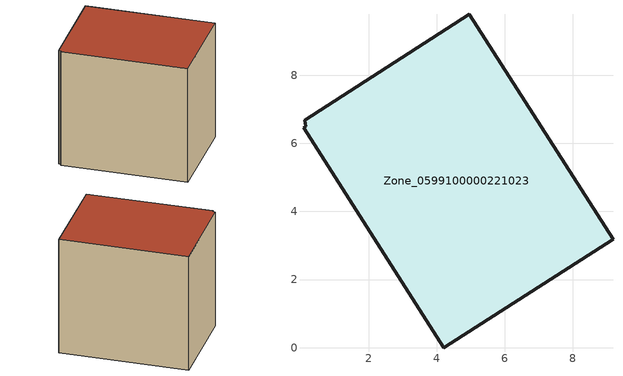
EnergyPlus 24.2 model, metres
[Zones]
Zone_0599100000221023
 floor ground (C_G): 0.12,6.68 4.96,9.79 9.18,3.18 4.21,0 0.09,6.46 0.15,6.5 z0
 wall outside (C_F): 9.18,3.18 4.96,9.79 0.12,6.68 0.15,6.5 0.09,6.46 4.21,0 9.18,3.18 z0:7.45
 roof outside (C_R): 4.96,9.79 0.12,6.68 0.15,6.5 0.09,6.46 4.21,0 9.18,3.18 z7.45
[BUILDING]
Pand.0599100000221023: North Axis=0; Terrain=City; Loads Convergence Tolerance Value=0.04; Temperature Convergence Tolerance Value=0.4; Solar Distribution=FullExterior; Maximum Number of Warmup Days=25; Minimum Number of Warmup Days=1
[Site:Location]
Rotterdam.The.Hague.AP_ZH_NLD Design_Conditions: Latitude=51.96; Longitude=4.45; Time Zone=1; Elevation=-4.5
[SITE:GROUNDTEMPERATURE:BUILDINGSURFACE]
18, 18, 18, 18, 18, 18, 18, 18, 18, 18, 18, 18
[MATERIAL] Thermal Absorptance=0.9; Solar Absorptance=0.7; Visible Absorptance=0.7
Name | Roughness | Thickness | Conductivity | Density | Specific Heat
G.TI.1946-1964 | MediumSmooth | 0.15 | 1 | 540 | 1210
F.TI.1946-1964 | Rough | 0.3 | 0.857143 | 1920 | 840
R.TI.1946-1964 | MediumRough | 0.2 | 0.277778 | 1500 | 1000
[CONSTRUCTION]
C_G: G.TI.1946-1964
C_F: F.TI.1946-1964
C_R: R.TI.1946-1964
[ZONE]
Zone_0599100000221023: Type=1; Multiplier=1; Ceiling Height=Autocalculate; Volume=Autocalculate; Floor Area=autocalculate; Part of Total Floor Area=Yes
[ZONEINFILTRATION:DESIGNFLOWRATE]
Infil_Zone_0599100000221023: Zone or ZoneList or Space or SpaceList=Zone_0599100000221023; Schedule=AlwaysOn; Design Flow Rate Calculation Method=Flow/Area; Flow Rate per Floor Area=0.003; Constant Term Coefficient=1; Temperature Term Coefficient=0; Velocity Term Coefficient=0; Velocity Squared Term Coefficient=0
[HVACTEMPLATE:ZONE:IDEALLOADSAIRSYSTEM]
Zone_0599100000221023: Maximum Heating Supply Air Temperature=50; Minimum Cooling Supply Air Temperature=13; Maximum Heating Supply Air Humidity Ratio=0.0156; Minimum Cooling Supply Air Humidity Ratio=0.0077; Heating Limit=NoLimit; Cooling Limit=NoLimit; Dehumidification Control Type=ConstantSensibleHeatRatio; Cooling Sensible Heat Ratio=0.7; Dehumidification Setpoint=60; Humidification Control Type=None; Humidification Setpoint=30; Outdoor Air Method=None; Outdoor Air Flow Rate per Person=0.00944; Outdoor Air Flow Rate per Zone Floor Area=0; Outdoor Air Flow Rate per Zone=0; Demand Controlled Ventilation Type=None; Outdoor Air Economizer Type=NoEconomizer; Heat Recovery Type=None; Sensible Heat Recovery Effectiveness=0.7; Latent Heat Recovery Effectiveness=0.65
[ZONECONTROL:THERMOSTAT]
ThermostatControl_Zone_0599100000221023: Zone or ZoneList=Zone_0599100000221023; Control Type Schedule=DualSetpointControlType; Control 1=Thermostat_Zone_0599100000221023; Temperature Difference Between Cutout And Setpoint=0
[THERMOSTATSETPOINT:DUALSETPOINT]
Thermostat_Zone_0599100000221023: Heating Setpoint Temperature Schedule=HeatingSetpoint_Zone_0599100000221023; Cooling Setpoint Temperature Schedule=CoolingSetpoint_Zone_0599100000221023
[SCHEDULE:COMPACT]
HeatingSetpoint_Zone_0599100000221023: Through: 12/31, For: AllDays, Until: 24:00, 21
CoolingSetpoint_Zone_0599100000221023: Through: 12/31, For: AllDays, Until: 24:00, 24
DualSetpointControlType: Through: 12/31, For: AllDays, Until: 24:00, 4
AlwaysOn: Through: 12/31, For: AllDays, Until: 24:00, 1
